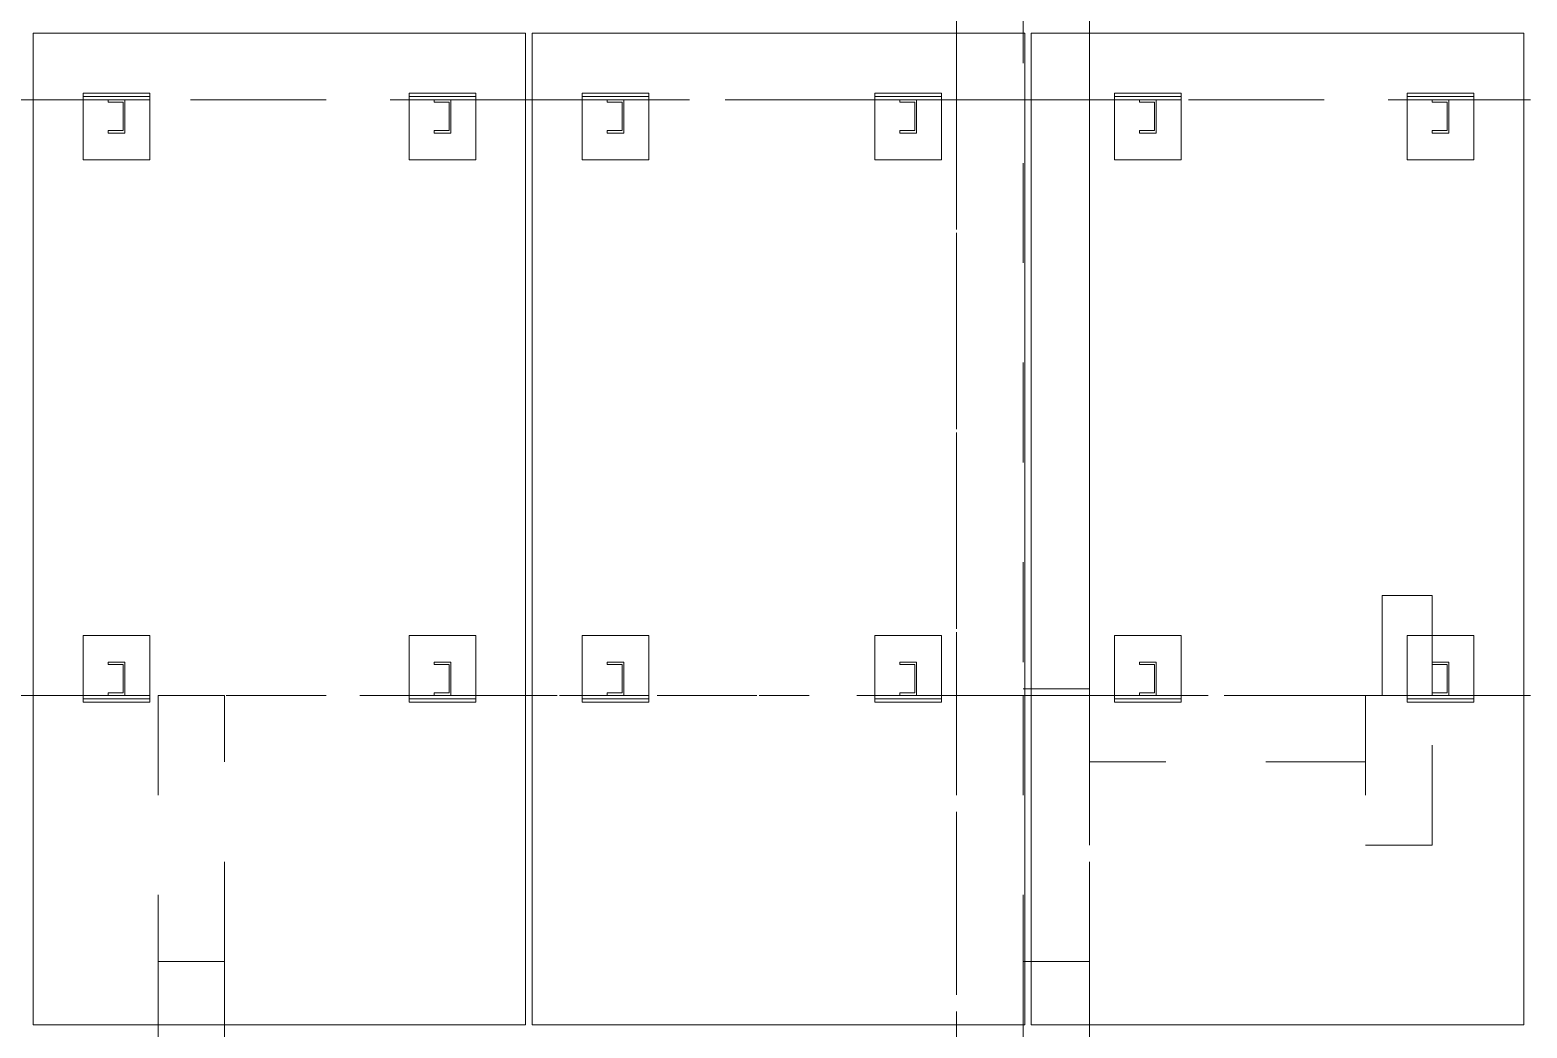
# Model space of a CAD drawing. Header units: millimetres. Extents: x 663313 to 1226001, y 1431724 to 1620898.
# Drawn here: x 663746.919 to 663751.419, y 1524734.878 to 1524737.878 of the extents above; entities that cross this region are included whole.
import ezdxf

# ---------------------------------------------------------------- set-up
doc = ezdxf.new("R2010")
doc.units = ezdxf.units.MM
for name, pattern in [('XKITLINE00', [0]), ('XKITLINE01', [4, 1, -1, 1, -1]), ('XKITLINE02', [4, 2, -2])]:
    doc.linetypes.add(name, pattern=pattern)
doc.layers.add('000 - 0_HIDE_OBJ_FRAMING_DEF_SUB', color=7, linetype='Continuous', plot=False)
doc.layers.add('Part', color=7, linetype='Continuous', lineweight=0)
doc.layers.add('S-GRID', color=7, linetype='Continuous', lineweight=9)

# ---------------------------------------------------------------- blocks, each defined once
blk = doc.blocks.new('*A2527981')
at = {"layer": 'S-GRID', "color": 7, "linetype": 'XKITLINE01', "lineweight": 0}
blk.add_line((170.447252, 18.482036), (412.473057, 18.482036), dxfattribs=at)
blk = doc.blocks.new('*A2528982')
at = {"layer": 'Part', "color": 7, "linetype": 'XKITLINE02', "lineweight": 0}
for p, q in [((397.052182, 30.415369), (267.900591, 30.415369)), ((357.767257, 30.415369), (347.900591, 30.415369)), ((367.767257, 30.415369), (357.900591, 30.415369)), ((377.767257, 30.415369), (367.900591, 30.415369))]:
    blk.add_line(p, q, dxfattribs=at)
at = {"layer": 'Part', "color": 7, "linetype": 'XKITLINE00', "lineweight": 0}
for p, q in [((347.900591, 30.415369), (347.767257, 30.415369)), ((357.900591, 30.415369), (357.767257, 30.415369)), ((367.900591, 30.415369), (367.767257, 30.415369)), ((377.900591, 30.415369), (377.767257, 30.415369))]:
    blk.add_line(p, q, dxfattribs=at)
blk = doc.blocks.new('*A27321186')
at = {"layer": 'Part', "color": 7, "linetype": 'XKITLINE02', "lineweight": 0}
for p, q in [((366.401601, 73.815369), (366.401601, 18.482036)), ((369.068268, 73.815369), (369.068268, 18.482036)), ((366.401618, 31.748703), (366.401618, 18.482036)), ((369.068285, 31.748703), (369.068285, 18.482036)), ((366.401601, 18.482036), (367.767257, 18.482036)), ((369.068285, 18.482036), (367.900591, 18.482036)), ((369.068268, 18.482036), (369.068285, 18.482036))]:
    blk.add_line(p, q, dxfattribs=at)
at = {"layer": 'Part', "color": 7, "linetype": 'XKITLINE00', "lineweight": 0}
for p, q in [((366.401618, 31.882036), (366.401618, 31.748703)), ((369.068285, 31.882036), (369.068285, 31.748703)), ((367.900591, 18.482036), (367.767257, 18.482036))]:
    blk.add_line(p, q, dxfattribs=at)
blk = doc.blocks.new('*A27341188')
at = {"layer": '000 - 0_HIDE_OBJ_FRAMING_DEF_SUB', "color": 7, "linetype": 'XKITLINE00', "lineweight": 0}
for p, q in [((357.767257, 31.748703), (347.90058, 31.748703)), ((347.900591, 11.882036), (347.900591, 31.748703)), ((357.767257, 31.748703), (357.767257, 11.882036)), ((357.767257, 11.882036), (347.90058, 11.882036))]:
    blk.add_line(p, q, dxfattribs=at)
at = {"layer": '000 - 0_HIDE_OBJ_FRAMING_DEF_SUB', "color": 7, "linetype": 'XKITLINE02', "lineweight": 0}
for p, q in [((347.90058, 11.882036), (347.90058, 31.748703)), ((357.767247, 11.882036), (357.767247, 31.748703))]:
    blk.add_line(p, q, dxfattribs=at)
blk = doc.blocks.new('*A27351189')
at = {"layer": '000 - 0_HIDE_OBJ_FRAMING_DEF_SUB', "color": 7, "linetype": 'XKITLINE00', "lineweight": 0}
for p, q in [((367.767257, 31.748703), (357.90058, 31.748703)), ((357.900591, 11.882036), (357.900591, 31.748703)), ((367.767257, 31.748703), (367.767257, 11.882036)), ((367.767257, 11.882036), (357.90058, 11.882036))]:
    blk.add_line(p, q, dxfattribs=at)
at = {"layer": '000 - 0_HIDE_OBJ_FRAMING_DEF_SUB', "color": 7, "linetype": 'XKITLINE02', "lineweight": 0}
for p, q in [((357.90058, 11.882036), (357.90058, 31.748703)), ((367.767247, 11.882036), (367.767247, 31.748703))]:
    blk.add_line(p, q, dxfattribs=at)
blk = doc.blocks.new('*A27381192')
at = {"layer": '000 - 0_HIDE_OBJ_FRAMING_DEF_SUB', "color": 7, "linetype": 'XKITLINE00', "lineweight": 0}
for p, q in [((377.767257, 31.748703), (367.90058, 31.748703)), ((367.900591, 11.882036), (367.900591, 31.748703)), ((377.767257, 31.748703), (377.767257, 11.882036)), ((377.767257, 11.882036), (367.90058, 11.882036))]:
    blk.add_line(p, q, dxfattribs=at)
at = {"layer": '000 - 0_HIDE_OBJ_FRAMING_DEF_SUB', "color": 7, "linetype": 'XKITLINE02', "lineweight": 0}
for p, q in [((367.90058, 11.882036), (367.90058, 31.748703)), ((377.767247, 11.882036), (377.767247, 31.748703))]:
    blk.add_line(p, q, dxfattribs=at)
blk = doc.blocks.new('*A27431197')
at = {"layer": 'Part', "color": 7, "linetype": 'XKITLINE02', "lineweight": 0}
for p, q in [((369.067238, 45.148703), (367.733903, 45.148703)), ((367.733905, 45.148703), (367.733905, 18.615369)), ((369.067238, 18.615369), (369.067238, 45.148703)), ((367.733903, 18.615369), (369.067238, 18.615369))]:
    blk.add_line(p, q, dxfattribs=at)
blk = doc.blocks.new('*A27441198')
at = {"layer": 'Part', "color": 7, "linetype": 'XKITLINE02', "lineweight": 0}
for p, q in [((338.068289, 18.482036), (338.068263, 18.482036)), ((338.068263, 18.482036), (338.068263, 10.148703)), ((347.767257, 18.482036), (338.068263, 18.482036)), ((338.068289, 18.482036), (338.068289, 11.882036)), ((357.767257, 18.482036), (347.900591, 18.482036)), ((366.401623, 18.482036), (357.900591, 18.482036)), ((366.401596, 10.148703), (366.401596, 18.482036)), ((366.401623, 18.482036), (366.401623, 11.882036)), ((338.068289, 11.748703), (338.068289, 10.148703)), ((366.401623, 11.748703), (366.401623, 10.148703)), ((338.068289, 10.148703), (338.068263, 10.148703)), ((347.767257, 10.148703), (338.068263, 10.148703)), ((357.767257, 10.148703), (347.900591, 10.148703)), ((366.401623, 10.148703), (357.900591, 10.148703))]:
    blk.add_line(p, q, dxfattribs=at)
at = {"layer": 'Part', "color": 7, "linetype": 'XKITLINE00', "lineweight": 0}
for p, q in [((347.900591, 18.482036), (347.767257, 18.482036)), ((357.900591, 18.482036), (357.767257, 18.482036)), ((338.068289, 11.882036), (338.068289, 11.748703)), ((366.401623, 11.882036), (366.401623, 11.748703)), ((347.900591, 10.148703), (347.767257, 10.148703)), ((357.900591, 10.148703), (357.767257, 10.148703))]:
    blk.add_line(p, q, dxfattribs=at)
blk = doc.blocks.new('*A29531407')
at = {"layer": 'Part', "color": 7, "linetype": 'XKITLINE02', "lineweight": 0}
for p, q in [((366.401618, 18.482036), (366.401601, 18.482036)), ((366.401601, 18.482036), (366.401601, 10.148703)), ((367.767257, 18.482036), (366.401601, 18.482036)), ((366.401618, 18.482036), (366.401618, 11.882036)), ((377.767257, 18.482036), (367.900591, 18.482036))]:
    blk.add_line(p, q, dxfattribs=at)
at = {"layer": 'Part', "color": 7, "linetype": 'XKITLINE00', "lineweight": 0}
for p, q in [((367.900591, 18.482036), (367.767257, 18.482036)), ((377.900591, 18.482036), (377.767257, 18.482036)), ((366.401618, 11.882036), (366.401618, 11.748703))]:
    blk.add_line(p, q, dxfattribs=at)
blk = doc.blocks.new('*A29541408')
at = {"layer": 'Part', "color": 7, "linetype": 'XKITLINE02', "lineweight": 0}
for p, q in [((366.401601, 18.482036), (366.401601, -0.517964)), ((367.767257, 18.482036), (366.401601, 18.482036)), ((366.401618, 18.482036), (366.401618, 11.882036)), ((369.068285, 18.482036), (367.900591, 18.482036)), ((369.068268, -0.517964), (369.068268, 18.482036)), ((369.068268, 18.482036), (369.068285, 18.482036)), ((369.068285, 18.482036), (369.068285, 11.882036)), ((366.401618, 11.748703), (366.401618, -0.517964)), ((369.068285, 11.748703), (369.068285, -0.517964)), ((366.401601, -0.517964), (367.767257, -0.517964)), ((369.068285, -0.517964), (367.900591, -0.517964)), ((369.068268, -0.517964), (369.068285, -0.517964))]:
    blk.add_line(p, q, dxfattribs=at)
at = {"layer": 'Part', "color": 7, "linetype": 'XKITLINE00', "lineweight": 0}
for p, q in [((367.900591, 18.482036), (367.767257, 18.482036)), ((366.401618, 11.882036), (366.401618, 11.748703)), ((369.068285, 11.882036), (369.068285, 11.748703)), ((367.900591, -0.517964), (367.767257, -0.517964))]:
    blk.add_line(p, q, dxfattribs=at)
blk = doc.blocks.new('*A29551409')
at = {"layer": 'Part', "color": 7, "linetype": 'XKITLINE02', "lineweight": 0}
for p, q in [((369.067238, 13.148703), (367.733903, 13.148703)), ((367.733905, 13.148703), (367.733905, -8.784631)), ((369.067238, -8.784631), (369.067238, 13.148703)), ((367.733903, -8.784631), (369.067238, -8.784631))]:
    blk.add_line(p, q, dxfattribs=at)
blk = doc.blocks.new('*A29621416')
at = {"layer": 'Part', "color": 7, "linetype": 'XKITLINE02', "lineweight": 0}
for p, q in [((365.267233, 19.098703), (365.267233, 19.148703)), ((365.267233, 19.148703), (365.60058, 19.148703)), ((365.567247, 19.098703), (365.267233, 19.098703)), ((365.267247, 19.098703), (365.267247, 19.148703)), ((365.567233, 18.532036), (365.567233, 19.098703)), ((365.567247, 18.532036), (365.567247, 19.098703)), ((365.600567, 18.482036), (365.600567, 19.148703)), ((365.60058, 18.482036), (365.60058, 19.148703)), ((365.267233, 18.482036), (365.267233, 18.532036)), ((365.267233, 18.532036), (365.567247, 18.532036)), ((365.60058, 18.482036), (365.267233, 18.482036)), ((365.267247, 18.482036), (365.267247, 18.532036))]:
    blk.add_line(p, q, dxfattribs=at)
blk = doc.blocks.new('*A29631417')
at = {"layer": 'Part', "color": 7, "linetype": 'XKITLINE02', "lineweight": 0}
for p, q in [((370.067233, 19.098703), (370.067233, 19.148703)), ((370.067233, 19.148703), (370.40058, 19.148703)), ((370.367247, 19.098703), (370.067233, 19.098703)), ((370.067247, 19.098703), (370.067247, 19.148703)), ((370.367233, 18.532036), (370.367233, 19.098703)), ((370.367247, 18.532036), (370.367247, 19.098703)), ((370.400567, 18.482036), (370.400567, 19.148703)), ((370.40058, 18.482036), (370.40058, 19.148703)), ((370.067233, 18.482036), (370.067233, 18.532036)), ((370.067233, 18.532036), (370.367247, 18.532036)), ((370.40058, 18.482036), (370.067233, 18.482036)), ((370.067247, 18.482036), (370.067247, 18.532036))]:
    blk.add_line(p, q, dxfattribs=at)
blk = doc.blocks.new('*A29641418')
at = {"layer": 'Part', "color": 7, "linetype": 'XKITLINE02', "lineweight": 0}
for p, q in [((375.9339, 19.098703), (375.9339, 19.148703)), ((375.9339, 19.148703), (376.267247, 19.148703)), ((376.233914, 19.098703), (375.9339, 19.098703)), ((375.933914, 19.098703), (375.933914, 19.148703)), ((376.2339, 18.532036), (376.2339, 19.098703)), ((376.233914, 18.532036), (376.233914, 19.098703)), ((376.267233, 18.482036), (376.267233, 19.148703)), ((376.267247, 18.482036), (376.267247, 19.148703)), ((375.9339, 18.482036), (375.9339, 18.532036)), ((375.9339, 18.532036), (376.233914, 18.532036)), ((376.267247, 18.482036), (375.9339, 18.482036)), ((375.933914, 18.482036), (375.933914, 18.532036))]:
    blk.add_line(p, q, dxfattribs=at)
blk = doc.blocks.new('*A29651419')
at = {"layer": 'Part', "color": 7, "linetype": 'XKITLINE02', "lineweight": 0}
for p, q in [((366.100581, 19.682036), (364.767247, 19.682036)), ((364.767247, 19.682036), (364.767247, 18.348703)), ((364.767248, 18.348703), (364.767248, 19.682036)), ((366.10058, 19.682036), (366.10058, 18.348703)), ((366.100581, 18.348703), (366.100581, 19.682036)), ((364.767247, 18.348703), (366.100581, 18.348703))]:
    blk.add_line(p, q, dxfattribs=at)
blk = doc.blocks.new('*A29661420')
at = {"layer": 'Part', "color": 7, "linetype": 'XKITLINE02', "lineweight": 0}
for p, q in [((364.767232, 18.415369), (364.767232, 18.482036)), ((364.767232, 18.482036), (364.767245, 18.482036)), ((364.767232, 18.482036), (366.100579, 18.482036)), ((364.767245, 18.415369), (364.767232, 18.415369)), ((364.767232, 18.415369), (366.100579, 18.415369)), ((364.767245, 18.415369), (364.767245, 18.482036)), ((366.100565, 18.415369), (366.100565, 18.482036)), ((366.100579, 18.482036), (366.100579, 18.415369))]:
    blk.add_line(p, q, dxfattribs=at)
blk = doc.blocks.new('*A29671421')
at = {"layer": 'Part', "color": 7, "linetype": 'XKITLINE02', "lineweight": 0}
for p, q in [((370.900581, 19.682036), (369.567247, 19.682036)), ((369.567247, 19.682036), (369.567247, 18.348703)), ((369.567248, 18.348703), (369.567248, 19.682036)), ((370.90058, 19.682036), (370.90058, 18.348703)), ((370.900581, 18.348703), (370.900581, 19.682036)), ((369.567247, 18.348703), (370.900581, 18.348703))]:
    blk.add_line(p, q, dxfattribs=at)
blk = doc.blocks.new('*A29681422')
at = {"layer": 'Part', "color": 7, "linetype": 'XKITLINE02', "lineweight": 0}
for p, q in [((369.567232, 18.415369), (369.567232, 18.482036)), ((369.567232, 18.482036), (369.567245, 18.482036)), ((369.567232, 18.482036), (370.900579, 18.482036)), ((369.567245, 18.415369), (369.567232, 18.415369)), ((369.567232, 18.415369), (370.900579, 18.415369)), ((369.567245, 18.415369), (369.567245, 18.482036)), ((370.900565, 18.415369), (370.900565, 18.482036)), ((370.900579, 18.482036), (370.900579, 18.415369))]:
    blk.add_line(p, q, dxfattribs=at)
blk = doc.blocks.new('*A29691423')
at = {"layer": 'Part', "color": 7, "linetype": 'XKITLINE02', "lineweight": 0}
for p, q in [((375.433914, 18.348703), (375.433914, 19.682036)), ((376.767248, 19.682036), (375.433914, 19.682036)), ((375.433914, 19.682036), (375.433914, 18.348703)), ((376.767247, 19.682036), (376.767247, 18.348703)), ((376.767248, 18.348703), (376.767248, 19.682036)), ((375.433914, 18.348703), (376.767248, 18.348703))]:
    blk.add_line(p, q, dxfattribs=at)
blk = doc.blocks.new('*A29701424')
at = {"layer": 'Part', "color": 7, "linetype": 'XKITLINE02', "lineweight": 0}
for p, q in [((375.433898, 18.415369), (375.433898, 18.482036)), ((375.433898, 18.482036), (375.433912, 18.482036)), ((375.433898, 18.482036), (376.767245, 18.482036)), ((375.433912, 18.415369), (375.433898, 18.415369)), ((375.433898, 18.415369), (376.767245, 18.415369)), ((375.433912, 18.415369), (375.433912, 18.482036)), ((376.767232, 18.415369), (376.767232, 18.482036)), ((376.767245, 18.482036), (376.767245, 18.415369))]:
    blk.add_line(p, q, dxfattribs=at)
blk = doc.blocks.new('*A29711425')
at = {"layer": 'Part', "color": 7, "linetype": 'XKITLINE02', "lineweight": 0}
for p, q in [((355.9339, 19.098703), (355.9339, 19.148703)), ((355.9339, 19.148703), (356.267247, 19.148703)), ((356.233914, 19.098703), (355.9339, 19.098703)), ((355.933914, 19.098703), (355.933914, 19.148703)), ((356.2339, 18.532036), (356.2339, 19.098703)), ((356.233914, 18.532036), (356.233914, 19.098703)), ((356.267233, 18.482036), (356.267233, 19.148703)), ((356.267247, 18.482036), (356.267247, 19.148703)), ((355.9339, 18.482036), (355.9339, 18.532036)), ((355.9339, 18.532036), (356.233914, 18.532036)), ((356.267247, 18.482036), (355.9339, 18.482036)), ((355.933914, 18.482036), (355.933914, 18.532036))]:
    blk.add_line(p, q, dxfattribs=at)
blk = doc.blocks.new('*A29721426')
at = {"layer": 'Part', "color": 7, "linetype": 'XKITLINE02', "lineweight": 0}
for p, q in [((355.433914, 18.348703), (355.433914, 19.682036)), ((356.767248, 19.682036), (355.433914, 19.682036)), ((355.433914, 19.682036), (355.433914, 18.348703)), ((356.767247, 19.682036), (356.767247, 18.348703)), ((356.767248, 18.348703), (356.767248, 19.682036)), ((355.433914, 18.348703), (356.767248, 18.348703))]:
    blk.add_line(p, q, dxfattribs=at)
blk = doc.blocks.new('*A29731427')
at = {"layer": 'Part', "color": 7, "linetype": 'XKITLINE02', "lineweight": 0}
for p, q in [((355.433898, 18.415369), (355.433898, 18.482036)), ((355.433898, 18.482036), (355.433912, 18.482036)), ((355.433898, 18.482036), (356.767245, 18.482036)), ((355.433912, 18.415369), (355.433898, 18.415369)), ((355.433898, 18.415369), (356.767245, 18.415369)), ((355.433912, 18.415369), (355.433912, 18.482036)), ((356.767232, 18.415369), (356.767232, 18.482036)), ((356.767245, 18.482036), (356.767245, 18.415369))]:
    blk.add_line(p, q, dxfattribs=at)
blk = doc.blocks.new('*A29741428')
at = {"layer": 'Part', "color": 7, "linetype": 'XKITLINE02', "lineweight": 0}
for p, q in [((360.233914, 19.682036), (358.90058, 19.682036)), ((358.90058, 19.682036), (358.90058, 18.348703)), ((358.900581, 18.348703), (358.900581, 19.682036)), ((360.233914, 18.348703), (360.233914, 19.682036)), ((360.233914, 19.682036), (360.233914, 18.348703)), ((358.90058, 18.348703), (360.233914, 18.348703))]:
    blk.add_line(p, q, dxfattribs=at)
blk = doc.blocks.new('*A29751429')
at = {"layer": 'Part', "color": 7, "linetype": 'XKITLINE02', "lineweight": 0}
for p, q in [((359.400567, 19.098703), (359.400567, 19.148703)), ((359.400567, 19.148703), (359.733914, 19.148703)), ((359.70058, 19.098703), (359.400567, 19.098703)), ((359.40058, 19.098703), (359.40058, 19.148703)), ((359.700567, 18.532036), (359.700567, 19.098703)), ((359.70058, 18.532036), (359.70058, 19.098703)), ((359.7339, 18.482036), (359.7339, 19.148703)), ((359.733914, 18.482036), (359.733914, 19.148703)), ((359.400567, 18.482036), (359.400567, 18.532036)), ((359.400567, 18.532036), (359.70058, 18.532036)), ((359.733914, 18.482036), (359.400567, 18.482036)), ((359.40058, 18.482036), (359.40058, 18.532036))]:
    blk.add_line(p, q, dxfattribs=at)
blk = doc.blocks.new('*A29761430')
at = {"layer": 'Part', "color": 7, "linetype": 'XKITLINE02', "lineweight": 0}
for p, q in [((358.900565, 18.415369), (358.900565, 18.482036)), ((358.900565, 18.482036), (358.900579, 18.482036)), ((358.900565, 18.482036), (360.233912, 18.482036)), ((358.900579, 18.415369), (358.900565, 18.415369)), ((358.900565, 18.415369), (360.233912, 18.415369)), ((358.900579, 18.415369), (358.900579, 18.482036)), ((360.233898, 18.415369), (360.233898, 18.482036)), ((360.233912, 18.482036), (360.233912, 18.415369))]:
    blk.add_line(p, q, dxfattribs=at)
blk = doc.blocks.new('*A29771431')
at = {"layer": 'Part', "color": 7, "linetype": 'XKITLINE02', "lineweight": 0}
for p, q in [((364.767247, 29.215369), (364.767247, 30.548703)), ((364.767247, 30.548703), (366.100581, 30.548703)), ((364.767248, 29.215369), (364.767248, 30.548703)), ((366.10058, 29.215369), (366.10058, 30.548703)), ((366.100581, 30.548703), (366.100581, 29.215369)), ((366.100581, 29.215369), (364.767247, 29.215369))]:
    blk.add_line(p, q, dxfattribs=at)
blk = doc.blocks.new('*A29781432')
at = {"layer": 'Part', "color": 7, "linetype": 'XKITLINE02', "lineweight": 0}
for p, q in [((365.60058, 30.415369), (365.267233, 30.415369)), ((365.267233, 30.365369), (365.267233, 30.415369)), ((365.267233, 30.365369), (365.567247, 30.365369)), ((365.267247, 30.365369), (365.267247, 30.415369)), ((365.567233, 29.798703), (365.567233, 30.365369)), ((365.567247, 30.365369), (365.567247, 29.798703)), ((365.600567, 29.748703), (365.600567, 30.415369)), ((365.60058, 29.748703), (365.60058, 30.415369)), ((365.567247, 29.798703), (365.267233, 29.798703)), ((365.267233, 29.748703), (365.267233, 29.798703)), ((365.267233, 29.748703), (365.60058, 29.748703)), ((365.267247, 29.748703), (365.267247, 29.798703))]:
    blk.add_line(p, q, dxfattribs=at)
blk = doc.blocks.new('*A29791433')
at = {"layer": 'Part', "color": 7, "linetype": 'XKITLINE02', "lineweight": 0}
for p, q in [((364.767232, 30.415369), (364.767232, 30.482036)), ((364.767232, 30.482036), (364.767245, 30.482036)), ((364.767232, 30.482036), (366.100579, 30.482036)), ((364.767245, 30.415369), (364.767232, 30.415369)), ((364.767232, 30.415369), (366.100579, 30.415369)), ((364.767245, 30.415369), (364.767245, 30.482036)), ((366.100565, 30.415369), (366.100565, 30.482036)), ((366.100579, 30.482036), (366.100579, 30.415369))]:
    blk.add_line(p, q, dxfattribs=at)
blk = doc.blocks.new('*A29801434')
at = {"layer": 'Part', "color": 7, "linetype": 'XKITLINE02', "lineweight": 0}
for p, q in [((369.567247, 29.215369), (369.567247, 30.548703)), ((369.567247, 30.548703), (370.900581, 30.548703)), ((369.567248, 29.215369), (369.567248, 30.548703)), ((370.90058, 29.215369), (370.90058, 30.548703)), ((370.900581, 30.548703), (370.900581, 29.215369)), ((370.900581, 29.215369), (369.567247, 29.215369))]:
    blk.add_line(p, q, dxfattribs=at)
blk = doc.blocks.new('*A29811435')
at = {"layer": 'Part', "color": 7, "linetype": 'XKITLINE02', "lineweight": 0}
for p, q in [((370.40058, 30.415369), (370.067233, 30.415369)), ((370.067233, 30.365369), (370.067233, 30.415369)), ((370.067233, 30.365369), (370.367247, 30.365369)), ((370.067247, 30.365369), (370.067247, 30.415369)), ((370.367233, 29.798703), (370.367233, 30.365369)), ((370.367247, 30.365369), (370.367247, 29.798703)), ((370.400567, 29.748703), (370.400567, 30.415369)), ((370.40058, 29.748703), (370.40058, 30.415369)), ((370.367247, 29.798703), (370.067233, 29.798703)), ((370.067233, 29.748703), (370.067233, 29.798703)), ((370.067233, 29.748703), (370.40058, 29.748703)), ((370.067247, 29.748703), (370.067247, 29.798703))]:
    blk.add_line(p, q, dxfattribs=at)
blk = doc.blocks.new('*A29821436')
at = {"layer": 'Part', "color": 7, "linetype": 'XKITLINE02', "lineweight": 0}
for p, q in [((369.567232, 30.415369), (369.567232, 30.482036)), ((369.567232, 30.482036), (369.567245, 30.482036)), ((369.567232, 30.482036), (370.900579, 30.482036)), ((369.567245, 30.415369), (369.567232, 30.415369)), ((369.567232, 30.415369), (370.900579, 30.415369)), ((369.567245, 30.415369), (369.567245, 30.482036)), ((370.900565, 30.415369), (370.900565, 30.482036)), ((370.900579, 30.482036), (370.900579, 30.415369))]:
    blk.add_line(p, q, dxfattribs=at)
blk = doc.blocks.new('*A29831437')
at = {"layer": 'Part', "color": 7, "linetype": 'XKITLINE02', "lineweight": 0}
for p, q in [((375.433914, 29.215369), (375.433914, 30.548703)), ((375.433914, 30.548703), (376.767248, 30.548703)), ((375.433914, 29.215369), (375.433914, 30.548703)), ((376.767247, 29.215369), (376.767247, 30.548703)), ((376.767248, 30.548703), (376.767248, 29.215369)), ((376.767248, 29.215369), (375.433914, 29.215369))]:
    blk.add_line(p, q, dxfattribs=at)
blk = doc.blocks.new('*A29841438')
at = {"layer": 'Part', "color": 7, "linetype": 'XKITLINE02', "lineweight": 0}
for p, q in [((376.267247, 30.415369), (375.9339, 30.415369)), ((375.9339, 30.365369), (375.9339, 30.415369)), ((375.9339, 30.365369), (376.233914, 30.365369)), ((375.933914, 30.365369), (375.933914, 30.415369)), ((376.2339, 29.798703), (376.2339, 30.365369)), ((376.233914, 30.365369), (376.233914, 29.798703)), ((376.267233, 29.748703), (376.267233, 30.415369)), ((376.267247, 29.748703), (376.267247, 30.415369)), ((376.233914, 29.798703), (375.9339, 29.798703)), ((375.9339, 29.748703), (375.9339, 29.798703)), ((375.9339, 29.748703), (376.267247, 29.748703)), ((375.933914, 29.748703), (375.933914, 29.798703))]:
    blk.add_line(p, q, dxfattribs=at)
blk = doc.blocks.new('*A29851439')
at = {"layer": 'Part', "color": 7, "linetype": 'XKITLINE02', "lineweight": 0}
for p, q in [((375.433898, 30.415369), (375.433898, 30.482036)), ((375.433898, 30.482036), (375.433912, 30.482036)), ((375.433898, 30.482036), (376.767245, 30.482036)), ((375.433912, 30.415369), (375.433898, 30.415369)), ((375.433898, 30.415369), (376.767245, 30.415369)), ((375.433912, 30.415369), (375.433912, 30.482036)), ((376.767232, 30.415369), (376.767232, 30.482036)), ((376.767245, 30.482036), (376.767245, 30.415369))]:
    blk.add_line(p, q, dxfattribs=at)
blk = doc.blocks.new('*A29861440')
at = {"layer": 'Part', "color": 7, "linetype": 'XKITLINE02', "lineweight": 0}
for p, q in [((358.90058, 29.215369), (358.90058, 30.548703)), ((358.90058, 30.548703), (360.233914, 30.548703)), ((358.900581, 29.215369), (358.900581, 30.548703)), ((360.233914, 29.215369), (360.233914, 30.548703)), ((360.233914, 30.548703), (360.233914, 29.215369)), ((360.233914, 29.215369), (358.90058, 29.215369))]:
    blk.add_line(p, q, dxfattribs=at)
blk = doc.blocks.new('*A29871441')
at = {"layer": 'Part', "color": 7, "linetype": 'XKITLINE02', "lineweight": 0}
for p, q in [((359.733914, 30.415369), (359.400567, 30.415369)), ((359.400567, 30.365369), (359.400567, 30.415369)), ((359.400567, 30.365369), (359.70058, 30.365369)), ((359.40058, 30.365369), (359.40058, 30.415369)), ((359.700567, 29.798703), (359.700567, 30.365369)), ((359.70058, 30.365369), (359.70058, 29.798703)), ((359.7339, 29.748703), (359.7339, 30.415369)), ((359.733914, 29.748703), (359.733914, 30.415369)), ((359.70058, 29.798703), (359.400567, 29.798703)), ((359.400567, 29.748703), (359.400567, 29.798703)), ((359.400567, 29.748703), (359.733914, 29.748703)), ((359.40058, 29.748703), (359.40058, 29.798703))]:
    blk.add_line(p, q, dxfattribs=at)
blk = doc.blocks.new('*A29881442')
at = {"layer": 'Part', "color": 7, "linetype": 'XKITLINE02', "lineweight": 0}
for p, q in [((358.900565, 30.415369), (358.900565, 30.482036)), ((358.900565, 30.482036), (358.900579, 30.482036)), ((358.900565, 30.482036), (360.233912, 30.482036)), ((358.900579, 30.415369), (358.900565, 30.415369)), ((358.900565, 30.415369), (360.233912, 30.415369)), ((358.900579, 30.415369), (358.900579, 30.482036)), ((360.233898, 30.415369), (360.233898, 30.482036)), ((360.233912, 30.482036), (360.233912, 30.415369))]:
    blk.add_line(p, q, dxfattribs=at)
blk = doc.blocks.new('*A29891443')
at = {"layer": 'Part', "color": 7, "linetype": 'XKITLINE02', "lineweight": 0}
for p, q in [((355.433914, 29.215369), (355.433914, 30.548703)), ((355.433914, 30.548703), (356.767248, 30.548703)), ((355.433914, 29.215369), (355.433914, 30.548703)), ((356.767247, 29.215369), (356.767247, 30.548703)), ((356.767248, 30.548703), (356.767248, 29.215369)), ((356.767248, 29.215369), (355.433914, 29.215369))]:
    blk.add_line(p, q, dxfattribs=at)
blk = doc.blocks.new('*A29901444')
at = {"layer": 'Part', "color": 7, "linetype": 'XKITLINE02', "lineweight": 0}
for p, q in [((356.267247, 30.415369), (355.9339, 30.415369)), ((355.9339, 30.365369), (355.9339, 30.415369)), ((355.9339, 30.365369), (356.233914, 30.365369)), ((355.933914, 30.365369), (355.933914, 30.415369)), ((356.2339, 29.798703), (356.2339, 30.365369)), ((356.233914, 30.365369), (356.233914, 29.798703)), ((356.267233, 29.748703), (356.267233, 30.415369)), ((356.267247, 29.748703), (356.267247, 30.415369)), ((356.233914, 29.798703), (355.9339, 29.798703)), ((355.9339, 29.748703), (355.9339, 29.798703)), ((355.9339, 29.748703), (356.267247, 29.748703)), ((355.933914, 29.748703), (355.933914, 29.798703))]:
    blk.add_line(p, q, dxfattribs=at)
blk = doc.blocks.new('*A29911445')
at = {"layer": 'Part', "color": 7, "linetype": 'XKITLINE02', "lineweight": 0}
for p, q in [((355.433898, 30.415369), (355.433898, 30.482036)), ((355.433898, 30.482036), (355.433912, 30.482036)), ((355.433898, 30.482036), (356.767245, 30.482036)), ((355.433912, 30.415369), (355.433898, 30.415369)), ((355.433898, 30.415369), (356.767245, 30.415369)), ((355.433912, 30.415369), (355.433912, 30.482036)), ((356.767232, 30.415369), (356.767232, 30.482036)), ((356.767245, 30.482036), (356.767245, 30.415369))]:
    blk.add_line(p, q, dxfattribs=at)
blk = doc.blocks.new('*A29921446')
at = {"layer": 'Part', "color": 7, "linetype": 'XKITLINE02', "lineweight": 0}
for p, q in [((351.734344, 18.482036), (350.401004, 18.482036)), ((350.40101, 18.482036), (350.40101, 13.148703)), ((351.734344, 13.148703), (351.734344, 18.482036)), ((350.401004, 13.148703), (351.734344, 13.148703))]:
    blk.add_line(p, q, dxfattribs=at)
blk = doc.blocks.new('*A29931447')
at = {"layer": 'Part', "color": 7, "linetype": 'XKITLINE02', "lineweight": 0}
for p, q in [((351.733905, 13.148703), (350.40057, 13.148703)), ((350.400571, 13.148703), (350.400571, -8.784631)), ((351.733905, -8.784631), (351.733905, 13.148703)), ((350.40057, -8.784631), (351.733905, -8.784631))]:
    blk.add_line(p, q, dxfattribs=at)
blk = doc.blocks.new('*A29951449')
at = {"layer": 'Part', "color": 7, "linetype": 'XKITLINE02', "lineweight": 0}
for p, q in [((349.400567, 19.098703), (349.400567, 19.148703)), ((349.400567, 19.148703), (349.733914, 19.148703)), ((349.70058, 19.098703), (349.400567, 19.098703)), ((349.40058, 19.098703), (349.40058, 19.148703)), ((349.700567, 18.532036), (349.700567, 19.098703)), ((349.70058, 18.532036), (349.70058, 19.098703)), ((349.7339, 18.482036), (349.7339, 19.148703)), ((349.733914, 18.482036), (349.733914, 19.148703)), ((349.400567, 18.482036), (349.400567, 18.532036)), ((349.400567, 18.532036), (349.70058, 18.532036)), ((349.733914, 18.482036), (349.400567, 18.482036)), ((349.40058, 18.482036), (349.40058, 18.532036))]:
    blk.add_line(p, q, dxfattribs=at)
blk = doc.blocks.new('*A29981452')
at = {"layer": 'Part', "color": 7, "linetype": 'XKITLINE02', "lineweight": 0}
for p, q in [((350.233914, 19.682036), (348.90058, 19.682036)), ((348.90058, 19.682036), (348.90058, 18.348703)), ((348.900581, 18.348703), (348.900581, 19.682036)), ((350.233914, 18.348703), (350.233914, 19.682036)), ((350.233914, 19.682036), (350.233914, 18.348703)), ((348.90058, 18.348703), (350.233914, 18.348703))]:
    blk.add_line(p, q, dxfattribs=at)
blk = doc.blocks.new('*A29991453')
at = {"layer": 'Part', "color": 7, "linetype": 'XKITLINE02', "lineweight": 0}
for p, q in [((348.900565, 18.415369), (348.900565, 18.482036)), ((348.900565, 18.482036), (348.900579, 18.482036)), ((348.900565, 18.482036), (350.233912, 18.482036)), ((348.900579, 18.415369), (348.900565, 18.415369)), ((348.900565, 18.415369), (350.233912, 18.415369)), ((348.900579, 18.415369), (348.900579, 18.482036)), ((350.233898, 18.415369), (350.233898, 18.482036)), ((350.233912, 18.482036), (350.233912, 18.415369))]:
    blk.add_line(p, q, dxfattribs=at)
blk = doc.blocks.new('*A30001454')
at = {"layer": 'Part', "color": 7, "linetype": 'XKITLINE02', "lineweight": 0}
for p, q in [((348.90058, 29.215369), (348.90058, 30.548703)), ((348.90058, 30.548703), (350.233914, 30.548703)), ((348.900581, 29.215369), (348.900581, 30.548703)), ((350.233914, 29.215369), (350.233914, 30.548703)), ((350.233914, 30.548703), (350.233914, 29.215369)), ((350.233914, 29.215369), (348.90058, 29.215369))]:
    blk.add_line(p, q, dxfattribs=at)
blk = doc.blocks.new('*A30011455')
at = {"layer": 'Part', "color": 7, "linetype": 'XKITLINE02', "lineweight": 0}
for p, q in [((349.733914, 30.415369), (349.400567, 30.415369)), ((349.400567, 30.365369), (349.400567, 30.415369)), ((349.400567, 30.365369), (349.70058, 30.365369)), ((349.40058, 30.365369), (349.40058, 30.415369)), ((349.700567, 29.798703), (349.700567, 30.365369)), ((349.70058, 30.365369), (349.70058, 29.798703)), ((349.7339, 29.748703), (349.7339, 30.415369)), ((349.733914, 29.748703), (349.733914, 30.415369)), ((349.70058, 29.798703), (349.400567, 29.798703)), ((349.400567, 29.748703), (349.400567, 29.798703)), ((349.400567, 29.748703), (349.733914, 29.748703)), ((349.40058, 29.748703), (349.40058, 29.798703))]:
    blk.add_line(p, q, dxfattribs=at)
blk = doc.blocks.new('*A30021456')
at = {"layer": 'Part', "color": 7, "linetype": 'XKITLINE02', "lineweight": 0}
for p, q in [((348.900565, 30.415369), (348.900565, 30.482036)), ((348.900565, 30.482036), (348.900579, 30.482036)), ((348.900565, 30.482036), (350.233912, 30.482036)), ((348.900579, 30.415369), (348.900565, 30.415369)), ((348.900565, 30.415369), (350.233912, 30.415369)), ((348.900579, 30.415369), (348.900579, 30.482036)), ((350.233898, 30.415369), (350.233898, 30.482036)), ((350.233912, 30.482036), (350.233912, 30.415369))]:
    blk.add_line(p, q, dxfattribs=at)
blk = doc.blocks.new('*A30731527')
at = {"layer": 'Part', "color": 7, "linetype": 'XKITLINE02', "lineweight": 0}
for p, q in [((375.932254, 18.482036), (374.598875, 18.482036)), ((374.598875, 18.482036), (374.598875, 15.482036)), ((375.932208, 15.482036), (375.932208, 18.482036)), ((375.932254, 15.482036), (374.598875, 15.482036))]:
    blk.add_line(p, q, dxfattribs=at)
blk = doc.blocks.new('*A30741528')
at = {"layer": 'Part', "color": 7, "linetype": 'XKITLINE02', "lineweight": 0}
for p, q in [((369.067376, 18.482036), (369.067244, 18.482036)), ((369.067244, 18.482036), (374.59755, 18.482036)), ((369.067244, 17.148703), (369.067244, 18.482036)), ((374.59748, 18.482036), (374.59748, 17.148703)), ((374.59748, 17.148703), (369.067244, 17.148703)), ((374.59748, 17.148703), (374.59755, 17.148703))]:
    blk.add_line(p, q, dxfattribs=at)
blk = doc.blocks.new('*A30751529')
at = {"layer": 'Part', "color": 7, "linetype": 'XKITLINE02', "lineweight": 0}
for p, q in [((375.932285, 20.482036), (374.932262, 20.482036)), ((374.932285, 18.482036), (374.932285, 20.482036)), ((375.932285, 18.482036), (375.932285, 20.482036)), ((374.932262, 18.482036), (375.932285, 18.482036))]:
    blk.add_line(p, q, dxfattribs=at)
blk = doc.blocks.new('*A30761530')
at = {"layer": 'Part', "color": 7, "linetype": 'XKITLINE02', "lineweight": 0}
for p, q in [((369.068441, 18.482036), (367.735062, 18.482036)), ((367.735062, 18.482036), (367.735062, 13.148703)), ((369.068395, 13.148703), (369.068395, 18.482036)), ((369.068441, 13.148703), (367.735062, 13.148703))]:
    blk.add_line(p, q, dxfattribs=at)

msp = doc.modelspace()

# ---------------------------------------------------------------- block references
at = {"color": 7, "lineweight": 0, "xscale": 0.15, "yscale": 0.15, "zscale": 0.15}
for name in ['*A27351189', '*A27381192', '*A27321186', '*A27341188', '*A27431197', '*A2528982', '*A30001454', '*A30021456', '*A30011455', '*A29891443', '*A29911445', '*A29901444', '*A29861440', '*A29881442', '*A29871441', '*A29771431', '*A29791433', '*A29781432', '*A29801434', '*A29821436', '*A29811435', '*A29831437', '*A29851439', '*A29841438', '*A30751529', '*A2527981', '*A29981452', '*A29721426', '*A29741428', '*A29651419', '*A29671421', '*A29691423', '*A29951449', '*A29711425', '*A29751429', '*A29621416', '*A29631417', '*A29641418', '*A27441198', '*A29991453', '*A29921446', '*A29731427', '*A29761430', '*A29661420', '*A29531407', '*A29541408', '*A30761530', '*A30741528', '*A29681422', '*A30731527', '*A29701424', '*A29931447', '*A29551409']:
    msp.add_blockref(name, (663694.7436, 1524733.1057), dxfattribs=at)

doc.saveas('drawing.dxf')
